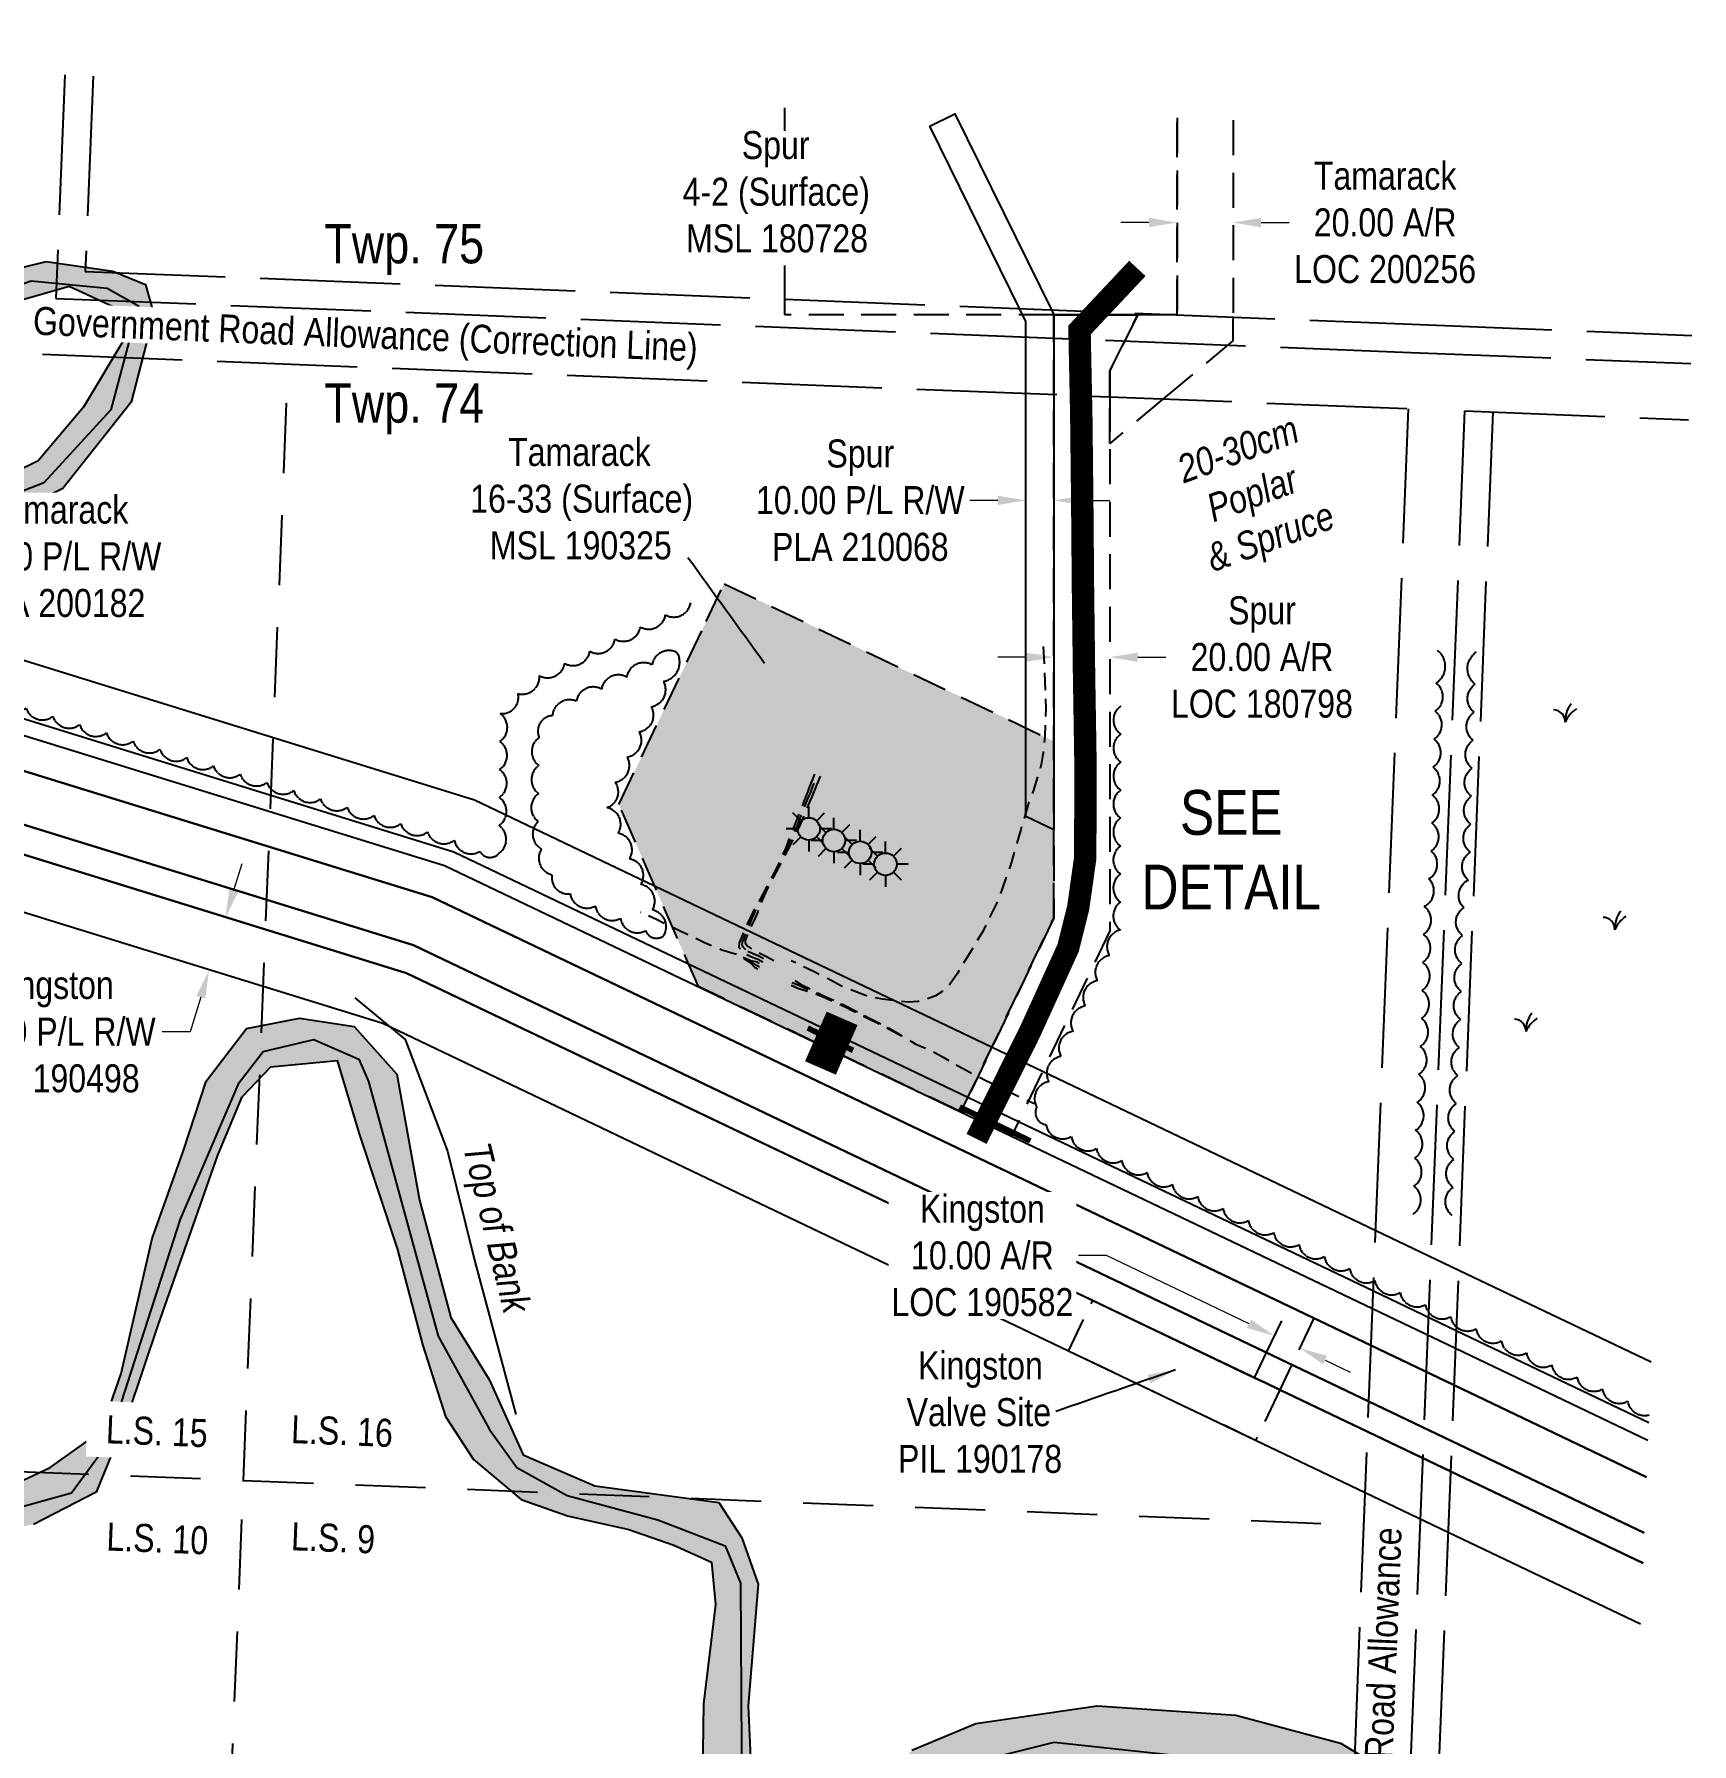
# Model space of a CAD drawing. Extents: x 323017 to 326965, y 6148514 to 6151575.
# Drawn here: x 324003 to 324594, y 6149091 to 6149702 of the extents above; entities that cross this region are included whole.
import ezdxf

# ---------------------------------------------------------------- set-up
doc = ezdxf.new("R2010")
doc.units = 0
doc.header["$LTSCALE"] = 5
doc.header["$PDSIZE"] = 0.5
for name, pattern in [('0', [1, 1, 0]), ('foc-ACCESSROAD', [3.75, 2.5, -1.25]), ('foc-LSD', [8, 5, -3]), ('foc-TOPO', [1, 0.2, -0.8]), ('foc-UNSURVEYED', [12.5, 10, -2.5]), ('UG_PIPE', [1.875, 1.25, -0.625])]:
    doc.linetypes.add(name, pattern=pattern)
doc.layers.get('Defpoints').update_dxf_attribs({"color": 9})
for name, color, linetype, lineweight in [('AS-GENERAL', 48, 'Continuous', 18), ('C-AR-T', 13, 'Continuous', 9), ('C-RW-T', 13, 'Continuous', 9), ('C-WS-T', 13, 'Continuous', 9), ('F-AR-T', 190, 'Continuous', 9), ('F-RW-T', 190, 'Continuous', 9), ('F-WS-T', 190, 'Continuous', 9)]:
    doc.layers.add(name, color=color, linetype=linetype, lineweight=lineweight)
for name, color, linetype in [('AS-PIPE-AG', 44, 'Continuous'), ('AS-PIPE-UG', 44, 'UG_PIPE'), ('AS-ROADS', 254, 'Continuous'), ('C-AR', 13, 'foc-ACCESSROAD'), ('C-RW', 13, 'Continuous'), ('C-WS', 13, 'foc-ACCESSROAD'), ('C-WS-S', 13, 'Continuous'), ('D-TXT', 6, 'Continuous'), ('DETAIL-T', 7, 'Continuous'), ('F-AR', 190, 'foc-ACCESSROAD'), ('F-RW', 190, 'Continuous'), ('F-WS', 190, 'foc-ACCESSROAD'), ('L-ROAD-T', 7, 'Continuous'), ('L-SECTION-LSD', 7, 'foc-LSD'), ('L-USEC', 7, 'foc-UNSURVEYED'), ('P-PROPOSED-H', 21, 'Continuous'), ('T-BUSH', 110, '0'), ('T-BUSH-T', 110, 'Continuous'), ('T-CREEK', 160, 'Continuous'), ('T-GENERAL', 48, 'foc-TOPO'), ('T-SLOPE', 48, 'Continuous'), ('T-WATER-H', 133, 'Continuous')]:
    doc.layers.add(name, color=color, linetype=linetype)
doc.styles.add('100L', font='ARIALN.TTF', dxfattribs={"height": 11})
doc.styles.add('80CG', font='ARIALN.TTF', dxfattribs={"height": 10})
doc.styles.add('80L', font='ARIALN.TTF', dxfattribs={"height": 10})
doc.styles.add('foc-LtypeFont', font='ARIALN.TTF', dxfattribs={"height": 7.35})
doc.linetypes.add('foc-TOPO-flowdirection-NOLINE', pattern='A,0,[">",foc-LtypeFont,S=0.3,R=0,X=0,Y=-0.945],-20,[">",foc-LtypeFont,S=0.3,R=0,X=0,Y=-0.945],0', length=20)
doc.dimstyles.new('Compass 5 000', dxfattribs={"dimscale": 5, "dimtxt": 9, "dimasz": 2, "dimexe": 0.2, "dimexo": 0.0625, "dimgap": 0.5, "dimtad": 0, "dimtih": 1, "dimtoh": 1, "dimzin": 0, "dimdsep": 46, "dimtxsty": '80CG', "dimcen": 0.1, "dimse1": 1, "dimse2": 1, "dimclrd": 256, "dimclrt": 256, "dimaunit": 1, "dimadec": 4, "dimazin": 0, "dimtfac": 0.06, "dimtofl": 0, "dimtmove": 0, "dimatfit": 1, "dimfxl": 0.2, "dimtolj": 1, "dimtzin": 0, "dimlwd": -1, "dimarcsym": 0})

# ---------------------------------------------------------------- blocks, each defined once
blk = doc.blocks.new('*D425')
at = {"layer": 'Defpoints', "color": 0, "transparency": 16777216}
for p in [(324386.67, 6149479.58), (324366.68, 6149462.63), (324386.67, 6149462.63)]:
    blk.add_point(p, dxfattribs=at)
at = {"layer": 'F-AR-T', "transparency": 16777216}
for p, q in [((324356.68, 6149479.58), (324346.68, 6149479.58)), ((324396.67, 6149479.58), (324406.67, 6149479.58))]:
    blk.add_line(p, q, dxfattribs=at)
for points in [[(324356.68, 6149481.25), (324356.68, 6149477.91), (324366.68, 6149479.58)], [(324396.67, 6149481.25), (324396.67, 6149477.91), (324386.67, 6149479.58)]]:
    blk.add_solid(points, dxfattribs=at)
at = {"layer": 'F-AR-T', "transparency": 16777216, "insert": (324440.99, 6149479.58), "char_height": 10, "attachment_point": 5, "style": '80CG'}
blk.add_mtext('\\A1;Spur\\P20.00 A/R\\PLOC 180798', dxfattribs=at)
blk = doc.blocks.new('*D426')
at = {"layer": 'Defpoints', "color": 0, "transparency": 16777216}
for p in [(324445.47, 6149237.17), (324444.22, 6149234.54), (324453.24, 6149230.23)]:
    blk.add_point(p, dxfattribs=at)
at = {"layer": 'F-AR-T', "transparency": 16777216}
for p, q in [((324385.45, 6149265.85), (324375.45, 6149265.85)), ((324436.45, 6149241.49), (324385.45, 6149265.85)), ((324463.52, 6149228.55), (324472.54, 6149224.24))]:
    blk.add_line(p, q, dxfattribs=at)
for points in [[(324437.17, 6149242.99), (324435.73, 6149239.98), (324445.47, 6149237.17)], [(324464.24, 6149230.06), (324462.8, 6149227.05), (324454.49, 6149232.86)]]:
    blk.add_solid(points, dxfattribs=at)
at = {"layer": 'F-AR-T', "transparency": 16777216, "insert": (324341.18, 6149265.85), "char_height": 10, "attachment_point": 5, "style": '80CG', "bg_fill": 3, "box_fill_scale": 1.1, "bg_fill_color": 256, "bg_fill_true_color": 13158600, "bg_fill_transparency": 0}
blk.add_mtext('\\A1;Kingston\\P10.00 A/R\\PLOC 190582', dxfattribs=at)
blk = doc.blocks.new('*D427')
at = {"layer": 'C-AR-T', "transparency": 16777216}
for p, q in [((324400.66, 6149634.82), (324390.66, 6149634.83)), ((324440.67, 6149634.8), (324450.67, 6149634.79))]:
    blk.add_line(p, q, dxfattribs=at)
for points in [[(324400.66, 6149636.49), (324400.66, 6149633.16), (324410.66, 6149634.82)], [(324440.67, 6149636.47), (324440.67, 6149633.13), (324430.67, 6149634.8)]]:
    blk.add_solid(points, dxfattribs=at)
at = {"layer": 'Defpoints', "color": 0, "transparency": 16777216}
for p in [(324410.66, 6149643.1), (324430.68, 6149643.09), (324430.67, 6149634.8)]:
    blk.add_point(p, dxfattribs=at)
at = {"layer": 'C-AR-T', "transparency": 16777216, "insert": (324484.97, 6149634.79), "char_height": 10, "attachment_point": 5, "style": '80CG'}
blk.add_mtext('\\A1;Tamarack\\P20.00 A/R\\PLOC 200256', dxfattribs=at)
blk = doc.blocks.new('*D428')
at = {"layer": 'Defpoints', "color": 0, "transparency": 16777216}
for p in [(324044.4, 6149395.02), (324038.49, 6149375.9), (324065.08, 6149367.68)]:
    blk.add_point(p, dxfattribs=at)
at = {"layer": 'F-RW-T', "transparency": 16777216}
for p, q in [((324073.95, 6149396.35), (324076.9, 6149405.9)), ((324062.13, 6149358.12), (324058.31, 6149345.78)), ((324058.31, 6149345.78), (324048.31, 6149345.78))]:
    blk.add_line(p, q, dxfattribs=at)
for points in [[(324072.36, 6149396.84), (324075.54, 6149395.86), (324070.99, 6149386.8)], [(324060.54, 6149358.61), (324063.72, 6149357.63), (324065.08, 6149367.68)]]:
    blk.add_solid(points, dxfattribs=at)
at = {"layer": 'F-RW-T', "transparency": 16777216, "insert": (324008.77, 6149345.78), "char_height": 10, "attachment_point": 5, "style": '80CG'}
blk.add_mtext('\\A1;Kingston\\P20.00 P/L R/W\\PPLA 190498', dxfattribs=at)
blk = doc.blocks.new('*D429')
at = {"layer": 'C-RW-T', "transparency": 16777216}
for p, q in [((323957.04, 6149501.91), (323961.27, 6149515.55)), ((323961.27, 6149515.55), (323971.27, 6149515.55)), ((323945.21, 6149463.7), (323942.25, 6149454.15))]:
    blk.add_line(p, q, dxfattribs=at)
for points in [[(323955.45, 6149502.4), (323958.63, 6149501.41), (323954.08, 6149492.36)], [(323943.61, 6149464.19), (323946.8, 6149463.21), (323948.16, 6149473.25)]]:
    blk.add_solid(points, dxfattribs=at)
at = {"layer": 'Defpoints', "color": 0, "transparency": 16777216}
for p in [(323954.08, 6149492.36), (323999.83, 6149478.18), (323993.92, 6149459.08)]:
    blk.add_point(p, dxfattribs=at)
at = {"layer": 'C-RW-T', "transparency": 16777216, "insert": (324010.81, 6149515.55), "char_height": 10, "attachment_point": 5, "style": '80CG', "bg_fill": 3, "box_fill_scale": 1.1, "bg_fill_color": 256, "bg_fill_true_color": 13158600, "bg_fill_transparency": 0}
blk.add_mtext('\\A1;Tamarack\\P20.00 P/L R/W\\PPLA 200182', dxfattribs=at)
blk = doc.blocks.new('*D430')
at = {"layer": 'Defpoints', "color": 0, "transparency": 16777216}
for p in [(324356.67, 6149535.59), (324356.67, 6149530.37), (324366.67, 6149530.37)]:
    blk.add_point(p, dxfattribs=at)
at = {"layer": 'F-RW-T', "transparency": 16777216}
for p, q in [((324346.67, 6149535.59), (324336.67, 6149535.59)), ((324376.67, 6149535.59), (324386.67, 6149535.59))]:
    blk.add_line(p, q, dxfattribs=at)
for points in [[(324346.67, 6149537.26), (324346.67, 6149533.92), (324356.67, 6149535.59)], [(324376.67, 6149537.26), (324376.67, 6149533.92), (324366.67, 6149535.59)]]:
    blk.add_solid(points, dxfattribs=at)
at = {"layer": 'F-RW-T', "transparency": 16777216, "insert": (324297.59, 6149535.59), "char_height": 10, "attachment_point": 5, "style": '80CG'}
blk.add_mtext('\\A1;Spur\\P10.00 P/L R/W\\PPLA 210068', dxfattribs=at)
blk = doc.blocks.new('GAS')
h = blk.add_hatch(color=255)
h.dxf.hatch_style = 1
edge = h.paths.add_edge_path()
edge.add_arc((0, 0), 0.9, 0, 360)
for p, q in [((0, 0.81), (0, 1.62)), ((-0.81, 0), (-1.62, 0)), ((-0.57, 0.57), (-1.14, 1.14)), ((0.57, 0.57), (1.14, 1.14)), ((1.62, 0), (0.81, 0)), ((-0.57, -0.57), (-1.14, -1.14)), ((0, -0.81), (0, -1.62)), ((1.14, -1.14), (0.57, -0.57))]:
    blk.add_line(p, q)
blk.add_circle((0, 0), 0.8)
blk = doc.blocks.new('musk')
at = {"layer": 'T-GENERAL', "linetype": 'Continuous'}
for centre, radius, start, end in [((1.86, 0.15), 1.86, 140.732, 184.6871), ((-0.86, 0.03), 0.856, 357.7915, 88.2897), ((1.91, -0.8), 2.08, 122.4427, 157.2145)]:
    blk.add_arc(centre, radius, start, end, dxfattribs=at)

msp = doc.modelspace()

# ---------------------------------------------------------------- hatches: boundary and pattern name
at = {"layer": 'P-PROPOSED-H'}
h = msp.add_hatch(color=256, dxfattribs=at)
h.dxf.hatch_style = 1
h.paths.add_polyline_path([(324366.677, 6149449.539), (324366.68, 6149386.444), (324333.525, 6149317.154), (324239.772, 6149361.944), (324211.404, 6149426.991), (324242.565, 6149492.313), (324248.996, 6149505.779)])
at = {"layer": 'T-WATER-H'}
h = msp.add_hatch(color=256, dxfattribs=at)
h.dxf.hatch_style = 1
h.paths.add_polyline_path([(323849.962, 6149696.08), (323837.274, 6149696.62), (323835.255, 6149675.635), (323826.549, 6149660.555), (323799.85, 6149661.715), (323762.176, 6149687.576), (323729.515, 6149702.082), (323707.741, 6149701.719), (323692.862, 6149691.928), (323685.967, 6149679.235), (323688.507, 6149648.048), (323692.136, 6149616.135), (323682.701, 6149604.168), (323662.741, 6149600.178), (323656.683, 6149609.259), (323656.071, 6149594.005), (323672.542, 6149586.142), (323692.551, 6149595.726), (323703.729, 6149621.838), (323704.71, 6149640.328), (323701.296, 6149653.95), (323697.908, 6149662.313), (323701.459, 6149677.192), (323709.128, 6149689.891), (323724.804, 6149693.597), (323736.582, 6149687.955), (323752.536, 6149678.443), (323761.994, 6149669.852), (323775.057, 6149659.172), (323804.212, 6149648.024), (323824.683, 6149650.669), (323838.282, 6149657.327), (323851.051, 6149683.286)])
h.paths.add_polyline_path([(324570.302, 6148987.876), (324571.119, 6149008.233), (324558.373, 6149010.612), (324532.261, 6149035.607), (324506.009, 6149067.012), (324487.522, 6149080.683), (324469.036, 6149091.767), (324431.692, 6149101.743), (324382.147, 6149105.069), (324338.887, 6149098.787), (324315.963, 6149089.181), (324291.561, 6149063.318), (324278.62, 6149051.125), (324263.46, 6149051.864), (324259.023, 6149073.293), (324257.545, 6149105.069), (324261.177, 6149148.482), (324255.262, 6149165.108), (324247.127, 6149177.671), (324202.759, 6149183.582), (324177.247, 6149194.667), (324165.045, 6149221.639), (324151.365, 6149243.807), (324140.214, 6149285.633), (324132.08, 6149330.71), (324116.921, 6149347.706), (324097.325, 6149350.661), (324078.468, 6149346.967), (324064.048, 6149328.123), (324055.914, 6149303.368), (324044.822, 6149271.963), (324033.689, 6149223.794), (324026.604, 6149203.144), (324008.301, 6149190.163), (323990.588, 6149181.903), (323968.743, 6149181.903), (323962.248, 6149192.523), (323964.019, 6149205.504), (323977.009, 6149226.154), (323983.503, 6149247.394), (323975.828, 6149270.994), (323962.248, 6149301.084), (323934.813, 6149331.302), (323914.5, 6149347.217), (323894.65, 6149353.906), (323865.104, 6149352.522), (323829.096, 6149337.991), (323775.545, 6149325.997), (323768.159, 6149335.915), (323765.389, 6149355.29), (323770.861, 6149369.287), (323788.206, 6149402.066), (323796.533, 6149428.817), (323803.455, 6149444.968), (323799.73, 6149461.941), (323793.078, 6149477.414), (323794.862, 6149489.803), (323798.691, 6149499.08), (323813.206, 6149513.599), (323821.975, 6149511.742), (323841.145, 6149504.664), (323859.329, 6149501.524), (323882.158, 6149503.257), (323904.914, 6149505.946), (323945.537, 6149512.825), (323988.49, 6149527.678), (324012.826, 6149539.841), (324037.233, 6149570.649), (324045.333, 6149602.026), (324042.374, 6149612.717), (324030.765, 6149617.493), (324006.866, 6149620.905), (323965.266, 6149610.675), (323942.05, 6149601.395), (323922.896, 6149604.295), (323889.233, 6149617.055), (323879.366, 6149639.675), (323881.107, 6149661.715), (323889.233, 6149675.635), (323899.1, 6149691.875), (323899.683, 6149693.962), (323887.061, 6149694.499), (323876.428, 6149679.135), (323863.871, 6149664.898), (323859.715, 6149645.178), (323863.878, 6149628.493), (323879.455, 6149611.68), (323894.985, 6149601.847), (323922.88, 6149589.603), (323956.71, 6149593.474), (323988.062, 6149604.382), (324015.139, 6149612.11), (324031.057, 6149604.759), (324035.38, 6149594.108), (324020.204, 6149568.863), (324004.074, 6149549.661), (323969.677, 6149532.85), (323942.02, 6149524.848), (323903.139, 6149517.841), (323868.68, 6149513.045), (323842.179, 6149517.293), (323819.599, 6149524.623), (323808.788, 6149524.374), (323799.656, 6149518.305), (323790.729, 6149504.196), (323782.876, 6149493.819), (323782.561, 6149482.583), (323789.753, 6149451.119), (323788.728, 6149439.645), (323778.749, 6149410.818), (323761.776, 6149380.086), (323750.96, 6149358.84), (323749.987, 6149343.276), (323751.203, 6149325.281), (323763.858, 6149316.526), (323786.49, 6149315.067), (323822.02, 6149318.715), (323853.413, 6149329.901), (323888.457, 6149336.71), (323913.279, 6149327.956), (323933.478, 6149304.61), (323951.73, 6149287.1), (323966.162, 6149263.127), (323970.786, 6149245.374), (323962.755, 6149225.19), (323947.91, 6149197.71), (323944.99, 6149184.578), (323954.968, 6149172.905), (323972.489, 6149163.178), (324002.422, 6149169.987), (324025.055, 6149181.66), (324036.249, 6149209.14), (324046.957, 6149240.997), (324068.173, 6149301.679), (324076.934, 6149322.593), (324087.155, 6149333.293), (324110.761, 6149335.482), (324118.548, 6149309.704), (324132.254, 6149268.442), (324141.258, 6149234.153), (324149.532, 6149208.375), (324159.51, 6149193.054), (324176.545, 6149178.706), (324193.093, 6149172.87), (324214.995, 6149168.006), (324231.057, 6149162.413), (324244.441, 6149156.333), (324245.901, 6149141.256), (324241.579, 6149105.736), (324241.19, 6149071.899), (324241.19, 6149038.839), (324248.195, 6149026.393), (324288.673, 6149028.338), (324308.523, 6149043.117), (324329.152, 6149074.232), (324370.797, 6149083.178), (324407.772, 6149079.677), (324450.975, 6149077.733), (324473.16, 6149069.565), (324495.345, 6149048.174), (324518.927, 6149014.245), (324551.621, 6148994.798)])
h.paths.add_polyline_path([(324562.562, 6148795.02), (324563.275, 6148812.79), (324539.61, 6148804.044), (324509.252, 6148784.597), (324489.402, 6148767.484), (324478.47, 6148745.883), (324464.069, 6148721.38), (324464.459, 6148693.377), (324480.363, 6148670.14), (324512.829, 6148668.897), (324498.853, 6148692.593), (324489.082, 6148722.115), (324497, 6148741.987), (324522.962, 6148771.637)])

# ---------------------------------------------------------------- linework, layer by layer
at = {"layer": 'AS-GENERAL', "const_width": 2, "flags": 128}
for points in [[(324295.009, 6149339.162), (324278.796, 6149347.173)], [(324358.322, 6149306.811), (324333.063, 6149318.938)]]:
    msp.add_lwpolyline(points, dxfattribs=at)
at = {"layer": 'AS-PIPE-AG', "flags": 128}
for points in [[(324279.13, 6149432.25), (324281.37, 6149437.845)], [(324280.011, 6149431.824), (324281.171, 6149434.545)], [(324283.283, 6149437.099), (324280.954, 6149431.547)]]:
    msp.add_lwpolyline(points, dxfattribs=at)
at = {"layer": 'AS-PIPE-UG', "flags": 128}
for points in [[(324362.913, 6149483.397), (324363.855, 6149461.178), (324363.66, 6149456.22), (324363.5, 6149451.339), (324362.902, 6149445.509), (324362.173, 6149441.206), (324360.941, 6149437.069), (324359.259, 6149431.746), (324357.895, 6149428.295), (324356.549, 6149423.686), (324354.94, 6149418.059), (324353.426, 6149413.115), (324351.162, 6149405.143), (324348.244, 6149396.831), (324346.341, 6149391.895), (324343.877, 6149386.872), (324341.301, 6149381.562), (324337.125, 6149374.66), (324332.131, 6149366.478), (324329.455, 6149362.554), (324326.682, 6149360.007), (324324.405, 6149358.674), (324321.288, 6149357.387), (324318.272, 6149356.655), (324314.651, 6149356.34), (324310.46, 6149356.833), (324305.474, 6149357.44), (324299.45, 6149358.786), (324290.895, 6149362.045), (324286.133, 6149364.681), (324282.017, 6149366.709), (324278.139, 6149368.643), (324272.87, 6149371.176)], [(324279.13, 6149432.25), (324278.291, 6149430.23), (324278.304, 6149430.238), (324276.693, 6149426.268), (324275.652, 6149423.49), (324274.379, 6149420.139), (324272.474, 6149415.525), (324270.71, 6149410.948), (324268.851, 6149406.785), (324266.148, 6149401.302), (324266.148, 6149401.302), (324261.782, 6149393.123), (324259.721, 6149389.432), (324258.17, 6149386.31), (324256.842, 6149383.505), (324255.61, 6149380.689), (324254.3, 6149377.51), (324254.185, 6149376.19), (324254.311, 6149375.764), (324257.083, 6149373.357), (324258.705, 6149372.604), (324260.791, 6149371.824), (324262.318, 6149371.001), (324263.952, 6149370.304), (324263.999, 6149370.245)], [(324280.026, 6149431.83), (324279.134, 6149429.854), (324277.449, 6149425.862), (324276.377, 6149423.02), (324275.127, 6149419.77), (324273.206, 6149415.259), (324271.199, 6149410.616), (324269.221, 6149406.703), (324266.393, 6149401.212), (324263.996, 6149396.749), (324261.995, 6149392.971), (324260.136, 6149389.251), (324258.718, 6149386.066), (324257.59, 6149383.234), (324256.337, 6149380.392), (324255.417, 6149377.81), (324255.338, 6149376.81), (324255.681, 6149376.081), (324256.611, 6149375.122), (324255.736, 6149374.077), (324257.64, 6149374.519), (324259.376, 6149373.733), (324261.417, 6149372.925), (324263.863, 6149371.55), (324265.35, 6149370.8)], [(324280.94, 6149431.494), (324280.107, 6149429.45), (324278.489, 6149425.586), (324277.279, 6149422.632), (324275.975, 6149419.444), (324273.862, 6149415.037), (324271.493, 6149410.467), (324269.523, 6149406.63), (324266.582, 6149401.122), (324264.218, 6149396.625), (324262.453, 6149392.561), (324260.97, 6149388.669), (324259.661, 6149385.688), (324258.318, 6149382.849), (324257.123, 6149380.103), (324256.391, 6149378.002), (324256.623, 6149377.362), (324257.145, 6149376.476), (324258.242, 6149375.784), (324259.988, 6149374.78), (324261.971, 6149373.733), (324264.342, 6149372.528), (324266.668, 6149371.276), (324266.73, 6149371.22)], [(324261.612, 6149368.976), (324261.531, 6149369.036), (324260.561, 6149369.471), (324258.413, 6149370.65), (324253.969, 6149373.168), (324248.104, 6149375), (324241.939, 6149377.574), (324236.932, 6149380.025), (324232.529, 6149382.123), (324228.764, 6149383.913), (324224.843, 6149385.9), (324219.032, 6149388.429)], [(324261.04, 6149368.123), (324260.108, 6149368.622), (324258.404, 6149370.392), (324253.969, 6149373.168)], [(324261.543, 6149370.169), (324260.885, 6149370.624), (324258.389, 6149371.163), (324253.969, 6149373.168)], [(324272.919, 6149362.437), (324275.299, 6149361.347), (324281.401, 6149359.516), (324285.124, 6149357.925), (324291.219, 6149355.153), (324300.119, 6149350.63), (324305.829, 6149347.855), (324312.114, 6149344.497)], [(324273.264, 6149363.419), (324275.847, 6149362.367), (324281.635, 6149359.771), (324285.199, 6149358.137), (324291.347, 6149355.313), (324300.25, 6149350.862), (324305.942, 6149347.965), (324312.121, 6149344.487), (324317.42, 6149341.358), (324322.442, 6149339.221), (324327.204, 6149336.715), (324332.035, 6149333.836), (324335.607, 6149331.914), (324342.227, 6149328.546), (324345.468, 6149326.975), (324353.689, 6149322.951), (324359.754, 6149320.135)], [(324274.217, 6149364.147), (324276.281, 6149362.742), (324281.86, 6149359.989), (324285.295, 6149358.326), (324291.515, 6149355.535), (324300.404, 6149350.949), (324305.994, 6149348.105), (324312.1, 6149344.561)]]:
    msp.add_lwpolyline(points, dxfattribs=at)
at = {"layer": 'AS-ROADS', "flags": 128}
for points, const_width in [([(324339.095, 6149307.53), (324358.174, 6149345.792), (324371.8, 6149375.746), (324375.371, 6149390.02), (324377.877, 6149407.721), (324378.026, 6149439.167), (324377.461, 6149474.309), (324377.083, 6149504.725), (324376.828, 6149535.209), (324376.487, 6149565.702), (324375.856, 6149596.432), (324396.499, 6149618.428)], 7.999), ([(324291.088, 6149350.591), (324283.358, 6149332.869)], 11.998)]:
    msp.add_lwpolyline(points, dxfattribs=dict(at, const_width=const_width))
at = {"layer": 'C-AR'}
msp.add_lwpolyline([(324430.694, 6149671.347), (324430.652, 6149600.531), (324430.647, 6149592.569), (324410.635, 6149575.88), (324405.771, 6149571.821), (324386.67, 6149555.892), (324386.668, 6149572.582), (324386.668, 6149581.906), (324396.666, 6149601.904), (324397.091, 6149601.887), (324410.66, 6149601.92), (324410.679, 6149672.199)], dxfattribs=at)
at = {"layer": 'C-RW'}
msp.add_lwpolyline([(323655.848, 6149588.432), (323671.677, 6149581.792), (323692.319, 6149575.411), (323788.861, 6149545.568), (323790.181, 6149543.067), (323881.221, 6149514.924), (324159.796, 6149428.635), (324224.085, 6149397.914), (324344.61, 6149340.32), (324362.653, 6149331.698), (324481.626, 6149274.847), (324511.255, 6149260.688), (324579.935, 6149227.869)], dxfattribs=at)
at = {"layer": 'C-WS'}
msp.add_lwpolyline([(324366.677, 6149449.539), (324366.68, 6149386.444), (324333.525, 6149317.154), (324239.772, 6149361.944), (324211.404, 6149426.991), (324242.565, 6149492.313), (324248.996, 6149505.779), (324366.677, 6149449.539)], close=True, dxfattribs=at)
at = {"layer": 'F-AR'}
for points in [[(324386.678, 6149381.906), (324351.569, 6149308.534), (324333.525, 6149317.154), (324366.68, 6149386.444), (324366.671, 6149573.38), (324366.669, 6149601.902), (324396.666, 6149601.904), (324386.668, 6149581.906), (324386.668, 6149572.583), (324386.678, 6149381.906)], [(324451.663, 6149226.94), (324447.352, 6149217.917), (324442.214, 6149220.372), (324438.331, 6149222.226), (324442.641, 6149231.249), (324450.531, 6149247.765), (324459.553, 6149243.455), (324451.663, 6149226.94)]]:
    msp.add_lwpolyline(points, close=True, dxfattribs=at)
at = {"layer": 'F-RW'}
msp.add_lwpolyline([(324366.677, 6149449.539), (324366.679, 6149417.925), (324356.68, 6149422.704), (324356.678, 6149454.318), (324356.672, 6149573.778), (324356.671, 6149599.573), (324355.524, 6149601.901), (324354.684, 6149603.6), (324322.357, 6149669.244), (324331.327, 6149673.662), (324366.056, 6149603.14), (324366.669, 6149601.902), (324366.671, 6149573.379), (324366.677, 6149449.539)], close=True, dxfattribs=at)
for points in [[(323653.369, 6149526.632), (323689.91, 6149515.334), (324138.05, 6149376.764), (324479.188, 6149213.791), (324508.818, 6149199.637), (324577.485, 6149166.832)], [(323652.955, 6149516.294), (323689.495, 6149504.996), (324135.6, 6149366.78), (324380.576, 6149249.814), (324438.331, 6149222.226), (324442.214, 6149220.372), (324447.352, 6149217.917), (324478.754, 6149202.917), (324508.383, 6149188.762), (324577.049, 6149155.958)], [(324577.049, 6149155.958), (324508.383, 6149188.762), (324478.754, 6149202.917), (324135.6, 6149366.78), (323689.495, 6149504.996), (323652.955, 6149516.294)], [(324576.175, 6149134.195), (324507.515, 6149166.996), (324477.885, 6149181.151), (324438.723, 6149199.856), (324371.943, 6149231.76), (324127.09, 6149348.738), (323688.665, 6149484.303), (323652.125, 6149495.602)]]:
    msp.add_lwpolyline(points, dxfattribs=at)
at = {"layer": 'F-WS'}
msp.add_lwpolyline([(324410.661, 6149672.2), (324410.664, 6149601.904), (324397.115, 6149601.886), (324396.666, 6149601.904), (324366.669, 6149601.902), (324270.681, 6149601.898), (324270.681, 6149606.994), (324270.677, 6149678.162)], dxfattribs=at)
msp.add_lwpolyline([(324438.331, 6149222.226), (324442.214, 6149220.372), (324447.352, 6149217.917), (324438.722, 6149199.854), (324371.943, 6149231.762), (324380.575, 6149249.81), (324438.331, 6149222.226)], close=True, dxfattribs=at)
at = {"layer": 'L-SECTION-LSD'}
for p, q in [((324077.375, 6149185.581), (324093.33, 6149584.292)), ((323677.324, 6149201.543), (324077.375, 6149185.581)), ((324061.42, 6148786.868), (324077.375, 6149185.581)), ((324077.375, 6149185.581), (324477.424, 6149169.618))]:
    msp.add_line(p, q, dxfattribs=at)
at = {"layer": 'L-USEC'}
for p, q in [((324013.615, 6149687.542), (324010.42, 6149607.731)), ((324023.669, 6149687.14), (324020.876, 6149617.384)), ((324020.876, 6149617.384), (324494.546, 6149598.483)), ((324010.42, 6149607.731), (324494.145, 6149588.429)), ((323693.315, 6149600.254), (324493.343, 6149568.331)), ((324494.546, 6149598.483), (324594.454, 6149594.497)), ((324494.145, 6149588.429), (324594.053, 6149584.443)), ((324461.506, 6148770.905), (324493.343, 6149568.331)), ((324481.604, 6148770.102), (324513.441, 6149567.529)), ((324491.658, 6148769.701), (324523.495, 6149567.127)), ((324513.441, 6149567.529), (324593.251, 6149564.345))]:
    msp.add_line(p, q, dxfattribs=at)
at = {"layer": 'T-BUSH', "flags": 128}
for points in [[(323939.052, 6149500.398, 0.5205671), (323929.202, 6149498.68, 0.5205671), (323919.352, 6149496.962, 0.5205671), (323909.501, 6149495.244, 0.5205671), (323899.651, 6149493.526, 0.5205671), (323904.234, 6149490.892, 0.5205671), (323913.788, 6149487.943, 0.5205671), (323923.342, 6149484.994, 0.5205671), (323932.896, 6149482.045, 0.5205671), (323942.45, 6149479.095, 0.5205671), (323952.004, 6149476.146, 0.5205671), (323961.558, 6149473.197, 0.5205671), (323971.112, 6149470.248, 0.5205671), (323980.666, 6149467.299, 0.5205671), (323990.22, 6149464.35, 0.5205671), (323999.774, 6149461.401, 0.5205671), (324009.328, 6149458.452, 0.5205671), (324018.882, 6149455.503, 0.5205671), (324028.436, 6149452.554, 0.5205671), (324037.99, 6149449.605, 0.5205671), (324047.544, 6149446.656, 0.5205671), (324057.098, 6149443.706, 0.5205671), (324066.652, 6149440.757, 0.5205671), (324076.206, 6149437.808, 0.5205671), (324085.76, 6149434.859, 0.5205671), (324095.314, 6149431.91, 0.5205671), (324104.868, 6149428.961, 0.5205671), (324114.422, 6149426.012, 0.5205671), (324123.976, 6149423.063, 0.5205671), (324133.53, 6149420.114, 0.5205671), (324143.084, 6149417.165, 0.5205671), (324152.638, 6149414.216, 0.5205671), (324161.782, 6149410.231, 0.5205671), (324168.522, 6149409.462, 0.5205671), (324168.623, 6149419.46, 0.5205671), (324168.724, 6149429.459, 0.5205671), (324168.826, 6149439.457, 0.5205671), (324168.927, 6149449.455, 0.5205671), (324169.028, 6149459.454, 0.5205671), (324175.383, 6149466.568, 0.5205671), (324183.003, 6149473.013, 0.5205671), (324192.012, 6149477.35, 0.5205671), (324201.022, 6149481.686, 0.5205671), (324210.031, 6149486.023, 0.5205671), (324219.041, 6149490.359, 0.5205671), (324228.05, 6149494.696, 0.5205671), (324237.039, 6149499.022, 0.5205671)], [(324494.936, 6149280.655, 0.5205671), (324495.242, 6149290.649, 0.5205671), (324495.547, 6149300.643, 0.5205671), (324495.862, 6149310.637, 0.5205671), (324496.411, 6149320.621, 0.5205671), (324496.959, 6149330.605, 0.5205671), (324497.508, 6149340.588, 0.5205671), (324497.948, 6149350.576, 0.5205671), (324498.182, 6149360.572, 0.5205671), (324498.417, 6149370.568, 0.5205671), (324498.652, 6149380.565, 0.5205671), (324498.947, 6149390.555, 0.5205671), (324500.584, 6149400.419, 0.5205671), (324501.407, 6149410.358, 0.5205671), (324501.611, 6149420.355, 0.5205671), (324501.815, 6149430.352, 0.5205671), (324502.061, 6149440.347, 0.5205671), (324502.432, 6149450.339, 0.5205671), (324502.804, 6149460.331, 0.5205671), (324503.175, 6149470.323, 0.5205671), (324503.61, 6149482.001, 0.5205671)], [(324508.928, 6149280.227, -0.5205671), (324509.234, 6149290.221, -0.5205671), (324509.539, 6149300.215, -0.5205671), (324509.858, 6149310.209, -0.5205671), (324510.407, 6149320.193, -0.5205671), (324510.955, 6149330.177, -0.5205671), (324511.504, 6149340.16, -0.5205671), (324511.94, 6149350.148, -0.5205671), (324512.175, 6149360.145, -0.5205671), (324512.409, 6149370.141, -0.5205671), (324512.644, 6149380.137, -0.5205671), (324513.064, 6149390.115, -0.5205671), (324514.701, 6149399.979, -0.5205671), (324515.399, 6149409.93, -0.5205671), (324515.603, 6149419.927, -0.5205671), (324515.807, 6149429.924, -0.5205671), (324516.053, 6149439.919, -0.5205671), (324516.425, 6149449.911, -0.5205671), (324516.796, 6149459.903, -0.5205671), (324517.168, 6149469.895, -0.5205671), (324517.598, 6149481.481, -0.5205671)], [(324390.591, 6149462.125, 0.520567), (324390.578, 6149452.126, 0.5205671), (324390.565, 6149442.127, 0.5205671), (324390.551, 6149432.129, 0.5205671), (324390.538, 6149422.13, 0.5205671), (324390.525, 6149412.131, 0.5205671), (324390.511, 6149402.132, 0.5205671), (324390.498, 6149392.133, 0.5205671), (324390.485, 6149382.135, 0.5205671), (324386.559, 6149373.03, 0.5205671), (324382.228, 6149364.017, 0.5205671), (324377.898, 6149355.005, 0.5205671), (324373.567, 6149345.993, 0.5205671), (324369.237, 6149336.98, 0.5205671), (324364.906, 6149327.968, 0.5205671), (324360.575, 6149318.955, 0.5205671), (324363.857, 6149312.635, 0.5205671), (324372.891, 6149308.35, 0.5205671), (324381.925, 6149304.065, 0.5205671), (324390.959, 6149299.78, 0.5205671), (324399.993, 6149295.494, 0.5205671), (324409.027, 6149291.209, 0.5205671), (324418.061, 6149286.924, 0.5205671), (324427.095, 6149282.638, 0.5205671), (324436.129, 6149278.353, 0.5205671), (324445.163, 6149274.068, 0.5205671), (324454.197, 6149269.782, 0.5205671), (324463.231, 6149265.497, 0.5205671), (324472.265, 6149261.212, 0.5205671), (324481.299, 6149256.927, 0.5205671), (324490.331, 6149252.638, 0.5205671), (324499.354, 6149248.33, 0.5205671), (324508.377, 6149244.022, 0.5205671), (324517.4, 6149239.714, 0.5205671), (324526.423, 6149235.405, 0.5205671), (324535.447, 6149231.097, 0.5205671), (324544.47, 6149226.789, 0.5205671), (324553.493, 6149222.481, 0.5205671), (324562.516, 6149218.173, 0.5205671), (324571.539, 6149213.865, 0.4446929), (324579.177, 6149208.985, 0.4446929)]]:
    msp.add_lwpolyline(points, format="xyb", dxfattribs=at)
msp.add_lwpolyline([(324232.231, 6149481.172, 0.5205671), (324223.221, 6149476.836, 0.5205671), (324214.212, 6149472.499, 0.5205671), (324205.202, 6149468.163, 0.5205671), (324196.193, 6149463.827, 0.5205671), (324187.688, 6149458.724, 0.5205671), (324182.94, 6149450.868, 0.5205671), (324182.839, 6149440.87, 0.5205671), (324182.738, 6149430.872, 0.5205671), (324182.637, 6149420.873, 0.5205671), (324183.747, 6149411.108, 0.5205671), (324187.551, 6149401.861, 0.5205671), (324194.019, 6149395.11, 0.5205671), (324202.997, 6149390.709, 0.5205671), (324211.976, 6149386.308, 0.5205671), (324220.954, 6149381.908, 0.5205671), (324227.393, 6149380.147, 0.5205671), (324223.341, 6149389.288, 0.5205671), (324219.29, 6149398.429, 0.5205671), (324215.238, 6149407.571, 0.5205671), (324211.187, 6149416.712, 0.5205671), (324207.135, 6149425.853, 0.5205671), (324210.05, 6149434.891, 0.5205671), (324214.372, 6149443.907, 0.5205671), (324218.693, 6149452.924, 0.5205671), (324223.014, 6149461.941, 0.5205671), (324227.336, 6149470.958, 0.5205671)], format="xyb", close=True, dxfattribs=at)
at = {"layer": 'T-CREEK', "linetype": 'foc-TOPO-flowdirection-NOLINE', "flags": 128}
msp.add_lwpolyline([(323894.265, 6149694.193), (323893.522, 6149691.846), (323869.579, 6149655.329), (323872.849, 6149632.706), (323886.219, 6149611.884), (323927.885, 6149594.636), (323954.781, 6149597.588), (324001.512, 6149614.037), (324028.719, 6149611.395), (324039.913, 6149605.024), (324029.963, 6149567.886), (324006.145, 6149541.859), (323948.777, 6149519.172), (323878.095, 6149507.646), (323851.51, 6149507.957), (323816.685, 6149518.834), (323799.428, 6149507.646), (323786.945, 6149486.594), (323793.164, 6149455.983), (323790.677, 6149431.897), (323779.458, 6149400.387), (323765, 6149367.756), (323758.47, 6149349.575), (323757.693, 6149333.415), (323766.183, 6149322.121), (323806.192, 6149322.121), (323856.202, 6149337.317), (323901.411, 6149340.116), (323932.617, 6149322.121), (323953.421, 6149290.931), (323975.426, 6149260.941), (323977.122, 6149241.951), (323955.918, 6149201.163), (323955.918, 6149182.769), (323968.32, 6149174.372), (323991.525, 6149174.372), (324015.93, 6149181.17), (324029.133, 6149199.164), (324054.832, 6149278.898), (324075.873, 6149327.718), (324084.432, 6149338.808), (324102.467, 6149343.065), (324118.498, 6149336.055), (324122.004, 6149328.043), (324146.883, 6149237.043), (324165.168, 6149203.746), (324174.937, 6149190.227), (324192.972, 6149180.212), (324225.285, 6149171.45), (324249.331, 6149162.187), (324254.842, 6149148.918), (324255.41, 6149049.837), (324276.952, 6149037.069), (324303.754, 6149048.835), (324325.045, 6149081.632), (324366.775, 6149092.123), (324451.689, 6149082.86), (324488.26, 6149071.594), (324520.706, 6149032.435), (324555.273, 6149002.142), (324570.682, 6148997.335)], dxfattribs=at)
at = {"layer": 'T-CREEK', "flags": 128}
for points in [[(323965.266, 6149610.675), (324006.866, 6149620.905), (324030.765, 6149617.493), (324042.374, 6149612.717), (324045.333, 6149602.026), (324037.233, 6149570.649), (324012.826, 6149539.841), (323988.49, 6149527.678)], [(323988.062, 6149604.382), (324015.139, 6149612.11), (324031.057, 6149604.759), (324035.38, 6149594.108), (324020.204, 6149568.863), (324004.074, 6149549.661), (323969.677, 6149532.85)], [(323990.588, 6149181.903), (324008.301, 6149190.163), (324026.604, 6149203.144), (324033.689, 6149223.794), (324044.822, 6149271.963), (324055.914, 6149303.368), (324064.048, 6149328.123), (324078.468, 6149346.967), (324097.325, 6149350.661), (324116.921, 6149347.706), (324132.08, 6149330.71), (324140.214, 6149285.633), (324151.365, 6149243.807), (324165.045, 6149221.639), (324177.247, 6149194.667), (324202.759, 6149183.582), (324247.127, 6149177.671), (324255.262, 6149165.108), (324261.177, 6149148.482), (324257.545, 6149105.069), (324259.023, 6149073.293)], [(324002.422, 6149169.987), (324025.055, 6149181.66), (324036.249, 6149209.14), (324046.957, 6149240.997), (324068.173, 6149301.679), (324076.934, 6149322.593), (324087.155, 6149333.293), (324110.761, 6149335.482), (324118.548, 6149309.704), (324132.254, 6149268.442), (324141.258, 6149234.153), (324149.532, 6149208.375), (324159.51, 6149193.054), (324176.545, 6149178.706), (324193.093, 6149172.87), (324214.995, 6149168.006), (324231.057, 6149162.413), (324244.441, 6149156.333), (324245.901, 6149141.256), (324241.579, 6149105.736), (324241.19, 6149071.899)], [(324315.963, 6149089.181), (324338.887, 6149098.787), (324382.147, 6149105.069), (324431.692, 6149101.743), (324469.036, 6149091.767), (324487.522, 6149080.683)]]:
    msp.add_lwpolyline(points, dxfattribs=at)

# ---------------------------------------------------------------- block references
at = {"layer": 'C-WS-S', "xscale": 4.999373249999984, "yscale": 4.999373249999984, "zscale": 4.999373249999984}
for p in [(324279.165, 6149418.264), (324288.189, 6149414.108), (324297.549, 6149409.877), (324306.577, 6149405.641)]:
    msp.add_blockref('GAS', p, dxfattribs=at)
at = {"layer": 'Defpoints', "xscale": 4.999415000000007, "yscale": 4.999415000000007, "zscale": 4.999415000000007}
for p in [(324549.294, 6149456.332), (324566.984, 6149382.232), (324535.294, 6149345.856)]:
    msp.add_blockref('musk', p, dxfattribs=at)

# ---------------------------------------------------------------- texts
at = {"layer": 'AS-GENERAL', "insert": (324165.403, 6149307.028), "char_height": 9.99874, "attachment_point": 1, "rotation": 283.776888, "style": '80L'}
msp.add_mtext_dynamic_manual_height_columns('{\\fArial Narrow|b0|i1|c0|p34;Top of Bank}', width=62.48014, gutter_width=49.994, heights=[0], dxfattribs=at)
at = {"layer": 'C-WS-T', "insert": (324157.654, 6149557.854), "char_height": 9.9987, "attachment_point": 1, "style": '80L'}
msp.add_mtext_dynamic_manual_height_columns('\\pi14.19549;Tamarack\\P\\pi0.66383;16-33 (Surface)\\P\\pi7.67861;MSL 190325', width=78.98468, gutter_width=49.993, heights=[0], dxfattribs=at)
at = {"layer": 'D-TXT', "color": 3, "char_height": 13.9982, "attachment_point": 1, "style": '80L'}
for s, width, insert in [('Twp. 75', 56.51491, (324106.243, 6149634.251)), ('Twp. 74', 56.39078, (324106.243, 6149577.344))]:
    msp.add_mtext_dynamic_manual_height_columns(s, width=width, gutter_width=47.494, heights=[0], dxfattribs=dict(at, insert=insert))
at = {"layer": 'DETAIL-T', "color": 3, "insert": (324430.054, 6149410.805), "char_height": 15.998, "width": 63.62815, "attachment_point": 5, "style": '80CG'}
msp.add_mtext('SEE\\PDETAIL', dxfattribs=at)
at = {"layer": 'T-BUSH-T', "insert": (324408.239, 6149550.477), "char_height": 9.99883, "attachment_point": 1, "rotation": 20, "style": '80L'}
msp.add_mtext_dynamic_manual_height_columns('\\pi1.61825;{\\fArial Narrow|b0|i1|c0|p34;20-30cm \\P\\pi6.69269,t86.68333;Poplar \\P\\pi0.5031,tz;& Spruce}', width=46.93535, gutter_width=50, heights=[0], dxfattribs=at)

# ---------------------------------------------------------------- dimensions: what is measured, and where the dimension line sits
at = {"layer": 'C-AR-T'}
dim = msp.add_aligned_dim(p1=(324410.662, 6149643.103), p2=(324430.677, 6149643.091), distance=-8.286, text='Tamarack\\P20.00 A/R\\PLOC 200256', dimstyle='Compass 5 000', dxfattribs=at)
dim.commit()
dim.dimension.update_dxf_attribs({"geometry": '*D427', "text_midpoint": (324484.973, 6149634.793)})
at = {"layer": 'F-AR-T'}
dim = msp.add_linear_dim(base=(324386.673, 6149479.581), p1=(324366.677, 6149462.63), p2=(324386.674, 6149462.631), angle=0.002918, text='Spur\\P20.00 A/R\\PLOC 180798', dimstyle='Compass 5 000', dxfattribs=at)
dim.commit()
dim.dimension.update_dxf_attribs({"geometry": '*D425', "text_midpoint": (324440.988, 6149479.582), "dimtype": 161})
at = {"layer": 'F-RW-T'}
dim = msp.add_aligned_dim(p1=(324366.673, 6149530.374), p2=(324356.674, 6149530.374), distance=-5.217, text='Spur\\P10.00 P/L R/W\\PPLA 210068', dimstyle='Compass 5 000', dxfattribs=at)
dim.commit()
dim.dimension.update_dxf_attribs({"geometry": '*D430', "text_midpoint": (324297.588, 6149535.59)})
dim = msp.add_linear_dim(base=(324065.083, 6149367.676), p1=(324044.399, 6149395.02), p2=(324038.487, 6149375.899), angle=252.817829, text='Kingston\\P20.00 P/L R/W\\PPLA 190498', dimstyle='Compass 5 000', dxfattribs=at)
dim.commit()
dim.dimension.update_dxf_attribs({"geometry": '*D428', "text_midpoint": (324008.772, 6149345.779), "dimtype": 161})

# ---------------------------------------------------------------- leaders
at = {"layer": 'C-WS-T', "path_type": 1}
msp.add_leader([(324263.382, 6149477.381), (324236.053, 6149515.1)], dimstyle='Compass 5 000', override={"dimgap": 0.5, "dimtad": 0}, dxfattribs=at)

# ---------------------------------------------------------------- next in the draw order: texts
at = {"layer": 'F-WS-T', "insert": (324227.69, 6149667.493), "char_height": 9.9987, "attachment_point": 1, "style": '80L', "bg_fill": 3, "box_fill_scale": 1, "bg_fill_color": 256, "bg_fill_transparency": 0}
msp.add_mtext_dynamic_manual_height_columns('\\pi27.57711;Spur\\P\\pi6.48504;4-2 (Surface)\\P\\pi7.69907;MSL 180728', width=78.98468, gutter_width=49.993, heights=[0], dxfattribs=at)
at = {"layer": 'L-ROAD-T', "insert": (324095.654, 6149601.016), "char_height": 9.99854, "width": 288.69034, "attachment_point": 2, "rotation": 357.680143, "style": '80L', "bg_fill": 3, "box_fill_scale": 1.15, "bg_fill_color": 256, "bg_fill_true_color": 256, "bg_fill_transparency": 0}
msp.add_mtext('Theoretic Government Road Allowance (Correction Line)', dxfattribs=at)
at = {"layer": 'L-SECTION-LSD', "char_height": 9.9987, "attachment_point": 1, "rotation": 357.715027, "style": '100L', "bg_fill": 3, "box_fill_scale": 1.5, "bg_fill_color": 256, "bg_fill_transparency": 0}
for s, width, insert in [('L.S. 16', 36.93663, (324094.625, 6149208.909)), ('\\pi2.02882;L.S. 10', 36.94925, (324026.674, 6149170.629)), ('L.S. 9', 30.52331, (324094.625, 6149170.629))]:
    msp.add_mtext_dynamic_manual_height_columns(s, width=width, gutter_width=54.993, heights=[0], dxfattribs=dict(at, insert=insert))

# ---------------------------------------------------------------- next in the draw order: linework, layer by layer
at = {"layer": 'C-RW'}
msp.add_lwpolyline([(324579.062, 6149206.122), (324510.387, 6149238.94), (324480.758, 6149253.099), (324354.021, 6149313.66), (324335.978, 6149322.281), (324236.296, 6149369.915), (324152.488, 6149409.964), (323875.34, 6149495.811), (323776.361, 6149526.407), (323775.041, 6149528.908), (323691.49, 6149554.736), (323664.84, 6149562.974), (323663.897, 6149563.37), (323654.993, 6149567.105)], dxfattribs=at)
at = {"layer": 'F-AR', "linetype": 'Continuous'}
for points in [[(323654.661, 6149558.826), (323660.945, 6149556.19), (323691.173, 6149546.843), (324149.18, 6149405.224), (324480.511, 6149246.936), (324510.141, 6149232.781), (324578.815, 6149199.973)], [(324578.284, 6149186.734), (324509.612, 6149219.54), (324479.983, 6149233.696), (324144.734, 6149393.855), (323690.668, 6149534.257), (323656.783, 6149544.735), (323654.14, 6149545.843)]]:
    msp.add_lwpolyline(points, dxfattribs=at)
at = {"layer": 'F-RW'}
for points in [[(323654.14, 6149545.843), (323656.783, 6149544.735), (323690.668, 6149534.257), (324144.734, 6149393.855), (324479.983, 6149233.696), (324509.612, 6149219.54), (324578.284, 6149186.734)], [(324577.485, 6149166.832), (324508.818, 6149199.637), (324479.188, 6149213.791), (324138.05, 6149376.764), (323689.91, 6149515.334), (323653.369, 6149526.632)]]:
    msp.add_lwpolyline(points, dxfattribs=at)
at = {"layer": 'T-SLOPE', "flags": 128}
msp.add_lwpolyline([(324117.08, 6149357.97), (324135.129, 6149343.033), (324150.245, 6149303.154), (324159.802, 6149264.177), (324174.603, 6149209.063)], dxfattribs=at)

# ---------------------------------------------------------------- next in the draw order: texts
at = {"layer": 'L-ROAD-T', "insert": (324476.924, 6149069.139), "char_height": 9.9987, "width": 201.74802, "attachment_point": 2, "rotation": 87.713658, "style": '80L', "bg_fill": 3, "box_fill_scale": 1, "bg_fill_color": 256, "bg_fill_transparency": 0}
msp.add_mtext('Theoretic Government Road Allowance', dxfattribs=at)
at = {"layer": 'L-SECTION-LSD', "insert": (324026.674, 6149208.909), "char_height": 9.9987, "attachment_point": 1, "rotation": 357.715027, "style": '100L', "bg_fill": 3, "box_fill_scale": 1.5, "bg_fill_color": 256, "bg_fill_transparency": 0}
msp.add_mtext_dynamic_manual_height_columns('\\pi1.84556;L.S. 15', width=36.85465, gutter_width=54.993, heights=[0], dxfattribs=at)

# ---------------------------------------------------------------- next in the draw order: dimensions: what is measured, and where the dimension line sits
at = {"layer": 'C-RW-T'}
dim = msp.add_linear_dim(base=(323954.082, 6149492.355), p1=(323993.916, 6149459.082), p2=(323999.833, 6149478.184), angle=72.789562, text='Tamarack\\P20.00 P/L R/W\\PPLA 200182', dimstyle='Compass 5 000', override={"dimtfill": 1}, dxfattribs=at)
dim.commit()
dim.dimension.update_dxf_attribs({"geometry": '*D429', "text_midpoint": (324010.805, 6149515.548), "dimtype": 161})
at = {"layer": 'F-AR-T'}
dim = msp.add_linear_dim(base=(324445.472, 6149237.175), p1=(324453.237, 6149230.234), p2=(324444.215, 6149234.544), angle=154.46444, text='Kingston\\P10.00 A/R\\PLOC 190582', dimstyle='Compass 5 000', override={"dimtfill": 1}, dxfattribs=at)
dim.commit()
dim.dimension.update_dxf_attribs({"geometry": '*D426', "text_midpoint": (324341.182, 6149265.849), "dimtype": 161})

# ---------------------------------------------------------------- next in the draw order: texts
at = {"layer": 'F-WS-T', "insert": (324310.555, 6149231.608), "char_height": 9.99875, "attachment_point": 1, "style": '80L'}
msp.add_mtext_dynamic_manual_height_columns('\\pi7.62749;Kingston\\P\\pi3.57956;Valve Site\\P\\pi0.48991;PIL 190178', width=58.18275, gutter_width=49.994, heights=[0], dxfattribs=at)

# ---------------------------------------------------------------- next in the draw order: leaders
at = {"layer": 'F-WS-T', "path_type": 1}
msp.add_leader([(324410.16, 6149225.033), (324367.405, 6149210.183)], dimstyle='Compass 5 000', dxfattribs=at)

doc.saveas('drawing.dxf')
